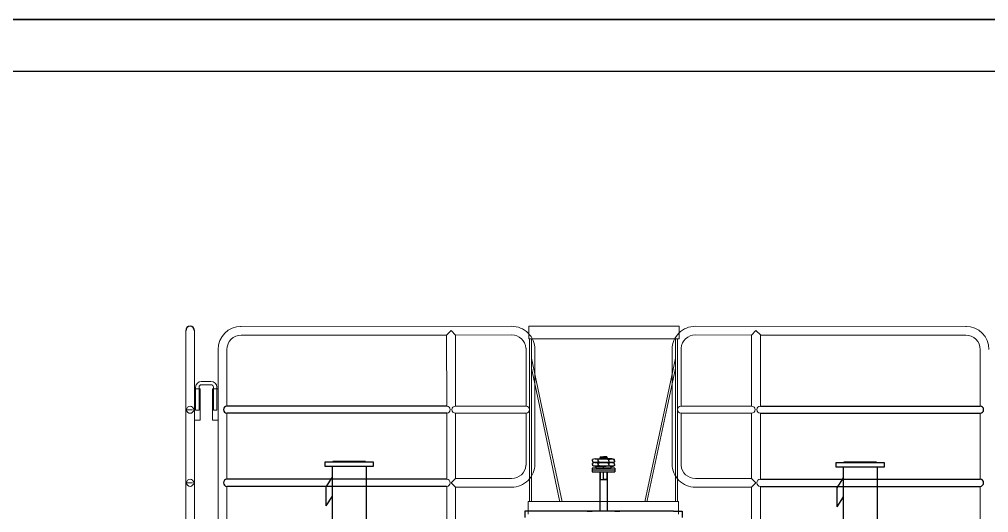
# Model space of a CAD drawing. Header units: millimetres. Extents: x 115735 to 194929, y 30422 to 45272.
# Drawn here: x 180993 to 185635, y 42908 to 45272 of the extents above; entities that cross this region are included whole.
import ezdxf

# ---------------------------------------------------------------- set-up
doc = ezdxf.new("R2010")
doc.units = ezdxf.units.MM
doc.linetypes.add('CENTER2', pattern=[1.125, 0.75, -0.125, 0.125, -0.125])
doc.layers.add('09图框与明细表层', color=4, linetype='Continuous')
for name, color, linetype, lineweight in [('ST_GL_CENTERLINE', 1, 'CENTER2', 0), ('ST_GL_WELDING SYMBOL', 6, 'Continuous', 13), ('ST_MA_EQUI', 7, 'Continuous', 15)]:
    doc.layers.add(name, color=color, linetype=linetype, lineweight=lineweight)

msp = doc.modelspace()

# ---------------------------------------------------------------- linework, layer by layer
at = {"color": 8}
for p, q in [((183039.4, 43418.4), (181986.9, 43418.4)), ((184541.9, 43418.4), (185594.4, 43418.4)), ((183039.4, 43384.3), (181986.9, 43384.3)), ((184541.9, 43384.3), (185594.4, 43384.3)), ((183039.3, 43067.8), (181986.9, 43067.8)), ((184541.9, 43067.8), (185594.4, 43067.8)), ((183039.3, 43033.8), (181986.9, 43033.8)), ((184541.9, 43033.8), (185594.3, 43033.8))]:
    msp.add_line(p, q, dxfattribs=at)
at = {"color": 8, "lineweight": -3, "ltscale": 10}
for p, q in [((182457, 43150.9), (182687, 43150.9)), ((182457, 43128.9), (182457, 43150.9)), ((182687, 43128.9), (182457, 43128.9)), ((182490.9, 43128.9), (182490.9, 42844.8)), ((182650.5, 43152.9), (182493.5, 43152.9)), ((182493.5, 43152.9), (182493.5, 43150.9)), ((182518.1, 43152.9), (182552.1, 43152.9)), ((182650.5, 43152.9), (182650.5, 43150.9)), ((182653.1, 43128.9), (182653.1, 42844.8)), ((182687, 43150.9), (182687, 43128.9)), ((183738.2, 43156.8), (183738.2, 43161.8)), ((183738.2, 43138.8), (183738.2, 43143.8)), ((183751.3, 43165.8), (183790.6, 43165.8)), ((183751.3, 43147.8), (183790.6, 43147.8)), ((183754.6, 43129.8), (183754.6, 43120.8)), ((183764.4, 43156.8), (183764.4, 43161.8)), ((183764.4, 43138.8), (183764.4, 43143.8)), ((183772.6, 43169.4), (183772.6, 43165.8)), ((183775.3, 43174.8), (183775.3, 43165.8)), ((183805.9, 43174.8), (183790.6, 43174.8)), ((183808.6, 43169.4), (183790.6, 43169.4)), ((183830, 43147.8), (183790.6, 43147.8)), ((183830, 43147.8), (183790.6, 43147.8)), ((183790.6, 43120.8), (183790.6, 43129.8)), ((183830, 43129.8), (183790.6, 43129.8)), ((183805.9, 43174.8), (183808.6, 43169.4)), ((183805.9, 43174.8), (183805.9, 43165.8)), ((183808.6, 43169.4), (183808.6, 43165.8)), ((183816.9, 43156.8), (183816.9, 43151.9)), ((183816.9, 43138.8), (183816.9, 43133.9)), ((183826.6, 43120.8), (183826.6, 43129.8)), ((183843.1, 43156.8), (183843.1, 43161.8)), ((183843.1, 43138.8), (183843.1, 43143.8)), ((183843.1, 43136), (183843.1, 43133.9)), ((184904.6, 43147.4), (185134.6, 43147.4)), ((184904.6, 43125.4), (184904.6, 43147.4)), ((185098.1, 43149.4), (184941.1, 43149.4)), ((184941.1, 43149.4), (184941.1, 43147.4)), ((184965.7, 43149.4), (184999.7, 43149.4)), ((185098.1, 43149.4), (185098.1, 43147.4)), ((185134.6, 43147.4), (185134.6, 43125.4)), ((183736.6, 43120.8), (183736.6, 43102.8)), ((183754.6, 43120.8), (183736.6, 43120.8)), ((183844.6, 43111.8), (183736.6, 43111.8)), ((183736.6, 43102.8), (183844.6, 43102.8)), ((183826.6, 43120.8), (183754.6, 43120.8)), ((183754.6, 43120.8), (183826.6, 43120.8)), ((183772.6, 43102.8), (183772.6, 43062.8)), ((183775.3, 43102.8), (183775.3, 43066.8)), ((183790.6, 43066.8), (183790.6, 43102.8)), ((183805.9, 43102.8), (183805.9, 43066.8)), ((183808.6, 43102.8), (183808.6, 43062.8)), ((183844.6, 43120.8), (183826.6, 43120.8)), ((183844.6, 43120.8), (183844.6, 43102.8)), ((185134.6, 43125.4), (184904.6, 43125.4)), ((184938.4, 43125.4), (184938.4, 42841.3)), ((185100.7, 43125.4), (185100.7, 42841.3)), ((182490.9, 43078), (182460.5, 43030.7)), ((183772.6, 43066.8), (183808.6, 43066.8)), ((183808.6, 43066.8), (183790.6, 43066.8)), ((183805.9, 43066.8), (183808.6, 43062.8)), ((183808.6, 43066.8), (183808.6, 42914.8)), ((184938.4, 43074.5), (184908.1, 43027.2)), ((182460.5, 43030.7), (182460.5, 42939.6)), ((184908.1, 43027.2), (184908.1, 42936.1)), ((182490.9, 42986.9), (182460.5, 42939.6)), ((184938.4, 42983.4), (184908.1, 42936.1)), ((183413.1, 42914.8), (183413.1, 42883.8)), ((184125.6, 42914.8), (183413.1, 42914.8)), ((183844.4, 42914.8), (183869.4, 42914.8)), ((184125.6, 42914.8), (184168.1, 42914.8)), ((184168.1, 42914.8), (184168.1, 42883.8))]:
    msp.add_line(p, q, dxfattribs=at)
at = {"color": 8, "lineweight": -3, "ltscale": 10, "extrusion": (1.22461e-16, 2.71917e-32, -1)}
for p, q in [((183738.2, 43156.8), (183738.2, 43151.9)), ((183738.2, 43138.8), (183738.2, 43133.9)), ((183751.3, 43147.8), (183790.6, 43147.8)), ((183751.3, 43129.8), (183790.6, 43129.8)), ((183764.4, 43156.8), (183764.4, 43151.9)), ((183764.4, 43138.8), (183764.4, 43133.9))]:
    msp.add_line(p, q, dxfattribs=at)
at = {"color": 8, "lineweight": -3, "ltscale": 10, "extrusion": (-1.22461e-16, 2.71917e-32, -1)}
for p, q in [((183775.3, 43174.8), (183772.6, 43169.4)), ((183772.6, 43169.4), (183790.6, 43169.4)), ((183775.3, 43174.8), (183790.6, 43174.8)), ((183843.1, 43156.8), (183843.1, 43151.9)), ((183843.1, 43138.8), (183843.1, 43133.9)), ((183772.6, 43066.8), (183790.6, 43066.8)), ((183775.3, 43066.8), (183772.6, 43062.8))]:
    msp.add_line(p, q, dxfattribs=at)
at = {"color": 8, "lineweight": -3, "ltscale": 10, "extrusion": (-1.22461e-16, -2.71917e-32, -1)}
for p, q in [((183830, 43165.8), (183790.6, 43165.8)), ((183816.9, 43156.8), (183816.9, 43161.8)), ((183816.9, 43138.8), (183816.9, 43143.8))]:
    msp.add_line(p, q, dxfattribs=at)
at = {"color": 8, "lineweight": -3, "ltscale": 10, "extrusion": (-1.22461e-16, 0, -1)}
for p, q in [((183772.6, 43066.8), (183772.6, 42914.8)), ((183711.9, 42914.8), (183736.9, 42914.8))]:
    msp.add_line(p, q, dxfattribs=at)
at = {"color": 8}
for centre, radius, start, end in [((181810.6, 43779.5), 21.3, 0, 180), ((181810.6, 43779.5), 21.3, 0, 180), ((181986.9, 43401.3), 17, 90.0947, 269.9053), ((185594.4, 43401.3), 17, 270.0947, 89.9053), ((181986.9, 43050.8), 17, 90, 270), ((185594.3, 43050.8), 17, 270, 90)]:
    msp.add_arc(centre, radius, start, end, dxfattribs=at)
at = {"color": 8, "lineweight": -3, "ltscale": 10}
for centre, radius, start, end in [((183751.3, 43142.6), 23.2, 55.6158, 124.3842), ((183751.3, 43124.6), 23.2, 90, 124.3842), ((183751.3, 43124.6), 23.2, 55.6158, 90), ((183790.6, 43079.1), 86.8, 90, 107.588), ((183790.6, 43061.1), 86.8, 90, 107.588), ((183790.6, 43234.6), 86.8, 270, 287.588), ((183790.6, 43061.1), 86.8, 72.412, 90), ((183790.6, 43216.6), 86.8, 270, 287.588), ((183830, 43142.6), 23.2, 55.6158, 124.3842), ((183830, 43171), 23.2, 235.6158, 297.3899), ((183830, 43124.6), 23.2, 90, 124.3842), ((183830, 43153), 23.2, 235.6158, 304.3842), ((183830, 43124.6), 23.2, 62.6101, 90), ((183830, 43124.6), 23.2, 55.6158, 90)]:
    msp.add_arc(centre, radius, start, end, dxfattribs=at)
at = {"color": 8, "lineweight": -3, "ltscale": 10, "extrusion": (1.22461e-16, 2.71917e-32, -1)}
for centre, radius, start, end in [((-183751.3, 43171), 23.2, 235.6158, 304.3842), ((-183751.3, 43153), 23.2, 235.6158, 304.3842), ((-183790.6, 43234.6), 86.8, 270, 287.588), ((-183790.6, 43216.6), 86.8, 270, 287.588)]:
    msp.add_arc(centre, radius, start, end, dxfattribs=at)
at = {"color": 8, "lineweight": -3, "ltscale": 10, "extrusion": (-1.22461e-16, -2.71917e-32, -1)}
for centre, radius, start, end in [((-183790.6, 43079.1), 86.8, 90, 107.588), ((-183830, 43142.6), 23.2, 55.6158, 117.3899)]:
    msp.add_arc(centre, radius, start, end, dxfattribs=at)
at = {"color": 8, "lineweight": -3, "ltscale": 10, "extrusion": (-1.22461e-16, 2.71917e-32, -1)}
for centre in [(-183830, 43171), (-183830, 43153)]:
    msp.add_arc(centre, 23.2, 235.6158, 304.3842, dxfattribs=at)
at = {"layer": '09图框与明细表层'}
for p, q in [((173903.9, 45271.8), (194928.9, 45271.8)), ((194928.9, 45271.8), (173903.9, 45271.8))]:
    msp.add_line(p, q, dxfattribs=at)
at = {"layer": '09图框与明细表层', "color": 4}
msp.add_line((194678.9, 45021.8), (174528.9, 45021.8), dxfattribs=at)
msp.add_line((194678.9, 45021.8), (174528.9, 45021.8), dxfattribs=at)
at = {"layer": 'ST_GL_CENTERLINE', "color": 8, "ltscale": 44}
for p, q in [((181789.3, 43400.8), (181831.9, 43400.8)), ((181789.3, 43050.8), (181831.9, 43050.8))]:
    msp.add_line(p, q, dxfattribs=at)
at = {"layer": 'ST_GL_WELDING SYMBOL', "color": 8, "ltscale": 2}
for p, q in [((181837.1, 43500.8), (181837.1, 43398.8)), ((181853.1, 43398.8), (181853.1, 43500.8)), ((181922.4, 43398.8), (181922.4, 43500.8)), ((181938.4, 43500.8), (181938.4, 43398.8))]:
    msp.add_line(p, q, dxfattribs=at)
at = {"layer": 'ST_GL_WELDING SYMBOL', "color": 8}
for p, q in [((181837.1, 43398.8), (181853.1, 43398.8)), ((181938.4, 43398.8), (181922.4, 43398.8))]:
    msp.add_line(p, q, dxfattribs=at)
at = {"layer": 'ST_GL_WELDING SYMBOL', "color": 8, "ltscale": 3}
for centre in [(181810.6, 43400.8), (181810.6, 43400.8), (181810.6, 43050.8), (181810.6, 43050.8)]:
    msp.add_circle(centre, 17, dxfattribs=at)
at = {"layer": 'ST_MA_EQUI', "color": 8}
for p, q in [((181789.4, 43779.5), (181789.3, 42800.8)), ((181789.4, 43779.5), (181789.3, 42800.8)), ((181831.9, 43779.5), (181831.9, 43776.7)), ((183350.9, 43800.9), (182051.5, 43800.6)), ((183039.2, 43759.1), (183060.2, 43780.3)), ((183060.2, 43780.3), (183081.4, 43759.1)), ((183432.3, 43800.8), (184152.3, 43800.8)), ((183432.3, 43800.8), (183432.3, 43740.8)), ((184152.3, 43800.8), (184152.3, 43740.8)), ((184230.3, 43800.9), (185529.7, 43800.6)), ((184499.9, 43759.1), (184520.9, 43780.3)), ((184520.9, 43780.3), (184542.1, 43759.2)), ((181831.9, 43776.7), (181831.9, 43400.8)), ((183039.2, 43759.1), (182055.6, 43758.5)), ((183039.2, 43759.1), (183039.4, 43418.3)), ((183350.6, 43759.3), (183081.4, 43759.1)), ((183081.4, 43759.1), (183081.6, 43418.3)), ((183432.3, 43740.8), (184152.3, 43740.8)), ((183435.4, 43412.8), (183435.4, 43740.8)), ((183445.4, 43412.8), (183445.4, 43740.8)), ((184135.4, 43412.8), (184135.4, 43740.8)), ((184145.4, 43412.8), (184145.4, 43740.8)), ((184230.6, 43759.3), (184499.9, 43759.1)), ((184499.9, 43759.1), (184499.7, 43418.3)), ((184542.1, 43759.1), (184541.9, 43418.3)), ((184542.1, 43759.1), (185525.6, 43758.5)), ((181944.3, 43689.5), (181944.3, 42800.8)), ((181986.9, 43689.5), (181986.9, 43418.3)), ((183419.4, 43696.3), (183419.4, 43418.3)), ((183461.9, 43690.3), (183461.9, 43140.1)), ((184119.3, 43690.5), (184119.3, 43140.1)), ((184161.9, 43696.3), (184161.9, 43418.3)), ((185594.4, 43689.5), (185594.4, 43418.3)), ((181831.9, 43666.8), (181831.9, 43417.8)), ((183495.4, 43412.8), (183445.4, 43647.8)), ((184085.4, 43412.8), (184135.4, 43647.8)), ((183485.2, 43412.8), (183445.4, 43599.8)), ((184095.6, 43412.8), (184135.4, 43599.8)), ((181831.9, 43500.8), (181858.9, 43500.8)), ((181831.9, 43350.8), (181831.9, 43500.8)), ((181837.1, 43508.8), (181837.1, 43500.8)), ((181853.1, 43500.8), (181853.1, 43508.8)), ((181858.9, 43500.8), (181858.9, 43350.8)), ((181864.1, 43536.8), (181910.4, 43536.8)), ((181864.1, 43520.8), (181910.4, 43520.8)), ((181944.3, 43500.8), (181917.3, 43500.8)), ((181917.3, 43500.8), (181917.3, 43350.8)), ((181922.4, 43500.8), (181922.4, 43508.8)), ((181938.4, 43508.8), (181938.4, 43500.8)), ((181944.3, 43350.8), (181944.3, 43500.8)), ((183081.5, 43418.3), (183419.4, 43418.3)), ((183435.4, 42960.8), (183435.4, 43412.8)), ((183445.4, 42960.8), (183445.4, 43412.8)), ((183580.4, 42965.8), (183485.2, 43412.8)), ((183590.4, 42966.8), (183495.4, 43412.8)), ((183990.4, 42966.8), (184085.4, 43412.8)), ((184000.4, 42965.8), (184095.6, 43412.8)), ((184135.4, 42960.8), (184135.4, 43412.8)), ((184145.4, 42960.8), (184145.4, 43412.8)), ((184499.8, 43418.3), (184161.9, 43418.3)), ((181831.9, 43400.8), (181831.9, 43050.8)), ((181986.9, 43384.3), (181986.9, 43067.8)), ((183039.4, 43384.3), (183039.4, 43067.8)), ((183081.5, 43384.3), (183419.4, 43384.3)), ((183081.6, 43384.3), (183081.8, 43071.5)), ((183419.4, 43384.3), (183419.4, 43134.7)), ((184161.9, 43384.3), (184161.9, 43134.7)), ((184499.8, 43384.3), (184161.9, 43384.3)), ((184499.7, 43384.3), (184499.5, 43071.5)), ((184541.9, 43384.3), (184541.9, 43067.8)), ((185594.4, 43384.3), (185594.4, 43067.8)), ((181858.9, 43350.8), (181831.9, 43350.8)), ((181917.3, 43350.8), (181944.3, 43350.8)), ((183435.4, 43250.8), (183435.4, 42960.8)), ((183445.4, 43250.8), (183445.4, 42960.8)), ((184135.4, 43250.8), (184135.4, 42960.8)), ((184135.4, 43250.8), (184135.4, 42960.8)), ((184145.4, 43250.8), (184145.4, 42960.8)), ((184145.4, 43250.8), (184145.4, 42960.8)), ((181831.9, 43050.8), (181831.9, 42800.8)), ((183060.6, 43050.8), (183081.8, 43071.5)), ((183081.8, 43029.8), (183060.6, 43050.8)), ((183350.6, 43071.6), (183081.8, 43071.5)), ((184230.6, 43071.6), (184499.5, 43071.5)), ((184520.7, 43050.8), (184499.5, 43071.5)), ((184499.5, 43029.8), (184520.7, 43050.8)), ((181986.9, 43033.8), (181986.9, 42838.7)), ((183039.4, 43033.8), (183039.4, 42838.7)), ((183350.6, 43030), (183081.8, 43029.8)), ((183081.8, 43029.8), (183081.9, 42800.8)), ((184230.6, 43030), (184499.5, 43029.8)), ((184499.5, 43029.8), (184499.3, 42800.8)), ((184541.9, 43033.8), (184541.9, 42838.7)), ((185594.4, 43033.8), (185594.4, 42800.8)), ((183430.4, 42960.8), (184150.4, 42960.8)), ((183430.4, 42900.8), (183430.4, 42960.8)), ((183580.4, 42960.8), (183580.4, 42965.8)), ((183580.4, 42960.8), (183580.4, 42965.8)), ((183590.4, 42960.8), (183590.4, 42966.8)), ((183590.4, 42960.8), (183590.4, 42966.8)), ((183990.4, 42960.8), (183990.4, 42966.8)), ((183990.4, 42960.8), (183990.4, 42966.8)), ((184000.4, 42960.8), (184000.4, 42965.8)), ((184000.4, 42960.8), (184000.4, 42965.8)), ((184150.4, 42900.8), (184150.4, 42960.8))]:
    msp.add_line(p, q, dxfattribs=at)
for centre, radius, start, end in [((182055.3, 43689.5), 111, 90, 180), ((183351.5, 43690.5), 110.4, 359.8709, 90.3117), ((184229.7, 43690.5), 110.4, 89.6883, 180.1291), ((185525.9, 43689.5), 111, 0, 90), ((182055.5, 43690), 68.6, 89.848, 180.3671), ((183350.6, 43690.3), 69, 4.9609, 90), ((184230.6, 43690.3), 69, 90, 175.0391), ((185525.8, 43690), 68.6, 359.6329, 90.152), ((181865.1, 43508.8), 28, 90, 180), ((181865.1, 43508.8), 12, 90, 180), ((181910.4, 43508.8), 28, 0, 90), ((181910.4, 43508.8), 12, 0, 90), ((183039.4, 43401.3), 17, 270.0947, 89.9053), ((183081.6, 43401.3), 17, 90.0947, 269.9053), ((183419.4, 43401.3), 17, 270.0947, 89.9053), ((184161.9, 43401.3), 17, 90.0947, 269.9053), ((184499.7, 43401.3), 17, 270.0947, 89.9053), ((184541.9, 43401.3), 17, 90.0947, 269.9053), ((183350.6, 43140.6), 69, 270, 355.0391), ((183351.5, 43140.4), 110.4, 269.6883, 0.1291), ((184229.7, 43140.4), 110.4, 179.8709, 270.3117), ((184230.6, 43140.6), 69, 184.9609, 270), ((183039.3, 43050.8), 17, 270, 90), ((184541.9, 43050.8), 17, 90, 270)]:
    msp.add_arc(centre, radius, start, end, dxfattribs=at)

doc.saveas('drawing.dxf')
